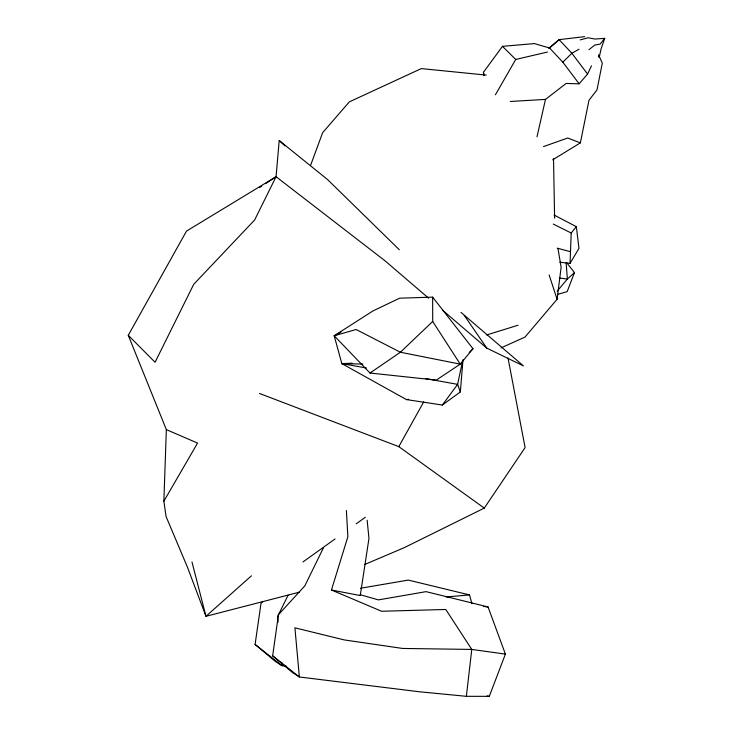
<?xml version="1.0" encoding="UTF-8"?>
<svg xmlns="http://www.w3.org/2000/svg" width="733" height="733" viewBox="0 0 733 733"><rect width="100%" height="100%" fill="white"/><g stroke="black" fill="none" stroke-linecap="round" stroke-linejoin="round"><path stroke-width="1.1" d="M299.43 592.154L205.973 616.306L187.41 567.095L166.043 516.472L163.871 501.198L166.345 429.611L128.275 335.32L186.494 231.106L276.066 176.708L279.209 140.516L327.596 179.576L399.329 249.77M559.865 262.258L570.063 263.33L571.19 233.012L576.34 226.671L554.02 215.007M598.522 57.009L598.614 54.856L602.279 63.166L597.001 89.893L588.975 100.265L580.362 142.88L552.609 159.867M340.982 332.095L334.193 335.778L369.991 373.015L436.263 380.125L460.242 364.136L472.996 348.743L432.653 297.149L399.668 298.175L372.905 310.957L334.193 335.778L341.844 363.632L406.449 399.586L442.356 405.037L460.333 391.953L463.027 359.546M323.299 548.128L304.791 585.905L278.439 614.712L272.658 655.852L292.366 672.436L299.366 676.98L419.835 691.815L466.362 696.313L471.777 649.429L445.783 609.471L381.591 611.258L331.453 590.001L347.873 536.721L346.379 510.525M501.125 347.845L524.993 337.088L557.098 299.266L561.121 267.343L557.969 248.441M286.557 666.288L282.04 665.738L275.04 661.193L255.093 644.444L261.003 603.396L262.506 601.738M462.66 360.59L457.621 384.358L442.356 405.037M599.273 57.101L601.142 48.699L604.725 38.363L594.985 39.032L588.086 37.786L580.197 39.894M537.014 136.769L545.48 99.395L566.123 83.461L579.143 83.819L587.554 74.06L591.485 65.787M310.49 165.621L322.63 132.7L349.339 101.869L421.301 68.59L486.281 75.105M466.362 696.313L489.287 696.35L505.394 654.102L488.05 606.951L426.084 591.641L378.42 599.887L360.123 594.683M566.719 262.698L574.47 272.612L567.15 291.661L557.731 294.309M288.078 595.214L277.587 616.572L278.091 622.161M428.631 298.212L385.201 260.948L276.066 176.708L254.635 219.992L193.723 284.303L155.075 362.249L128.275 335.32M259.491 393.465L398.807 446.635L423.674 401.95M495.426 94.786L515.739 59.455L547.441 52.052M163.871 501.198L197.562 443.089L166.345 429.611M570.063 263.33L578.978 248.331L576.34 226.671M364.603 564.538L404.222 547.679L484.275 508.106L525.103 447.597L508.015 357.988M483.835 75.646L483.413 72.338L502.462 46.335L534.403 43.586L549.603 48.039L562.843 62.186L579.143 83.819M604.725 38.363L600.07 44.154L594.839 45.025L588.956 49.688M557.181 291.157L567.369 279.044L574.47 272.612M562.843 62.186L571.868 53.252L579.006 49.239M469.193 352.472L472.996 348.743M432.653 297.149L432.708 321.466L400.401 352.243L369.991 373.015M251.428 575.817L205.973 616.306L191.973 561.982M548.788 48.259L559.123 39.646L584.705 36.65M549.603 48.039L559.123 39.646L571.868 53.252L587.554 74.06M302.949 561.964L335.073 538.957M356.174 523.848L365.355 517.269M259.821 187.419L261.727 186.164M265.557 183.644L276.066 176.708M543.501 146.6L567.709 138.015L580.362 142.88M486.675 334.954L518.066 325.232M334.193 335.778L356.101 329.502L400.401 352.243L460.242 364.136L432.708 321.466M360.489 588.251L408.29 580.087L469.486 594.912L471.96 603.69M406.449 399.586L408.675 399.302M446.25 596.974L469.486 594.912M510.241 101.484L545.48 99.395M366.353 367.984L341.844 363.632L352.142 363.192M341.844 363.632L362.927 364.054M483.56 606.493L488.05 606.951M559.416 278.018L567.369 279.044L566.142 263.065M505.394 654.102L471.777 649.429L402.646 648.448L344.4 639.946L294.913 627.824L299.366 676.98L272.658 655.852M425.378 378.512L457.621 384.358L460.333 391.953M331.453 590.001L360.251 595.553L368.965 538.453L367.141 520.238M487.097 695.919L489.287 696.35M557.227 248.157L570.476 251.712M442.53 310.141L486.831 348.157L523.444 365.904L461.011 312.395M553.268 224.069L571.19 233.012M398.807 446.635L484.275 508.106M255.093 644.444L282.04 665.738L281.738 662.385M279.209 140.516L284.945 145.867M502.462 46.335L515.739 59.455M464.301 315.447L486.831 348.157M549.136 274.967L557.098 299.266M483.413 72.338L484.22 75.581M553.534 158.685L554.606 218.104"/></g></svg>
